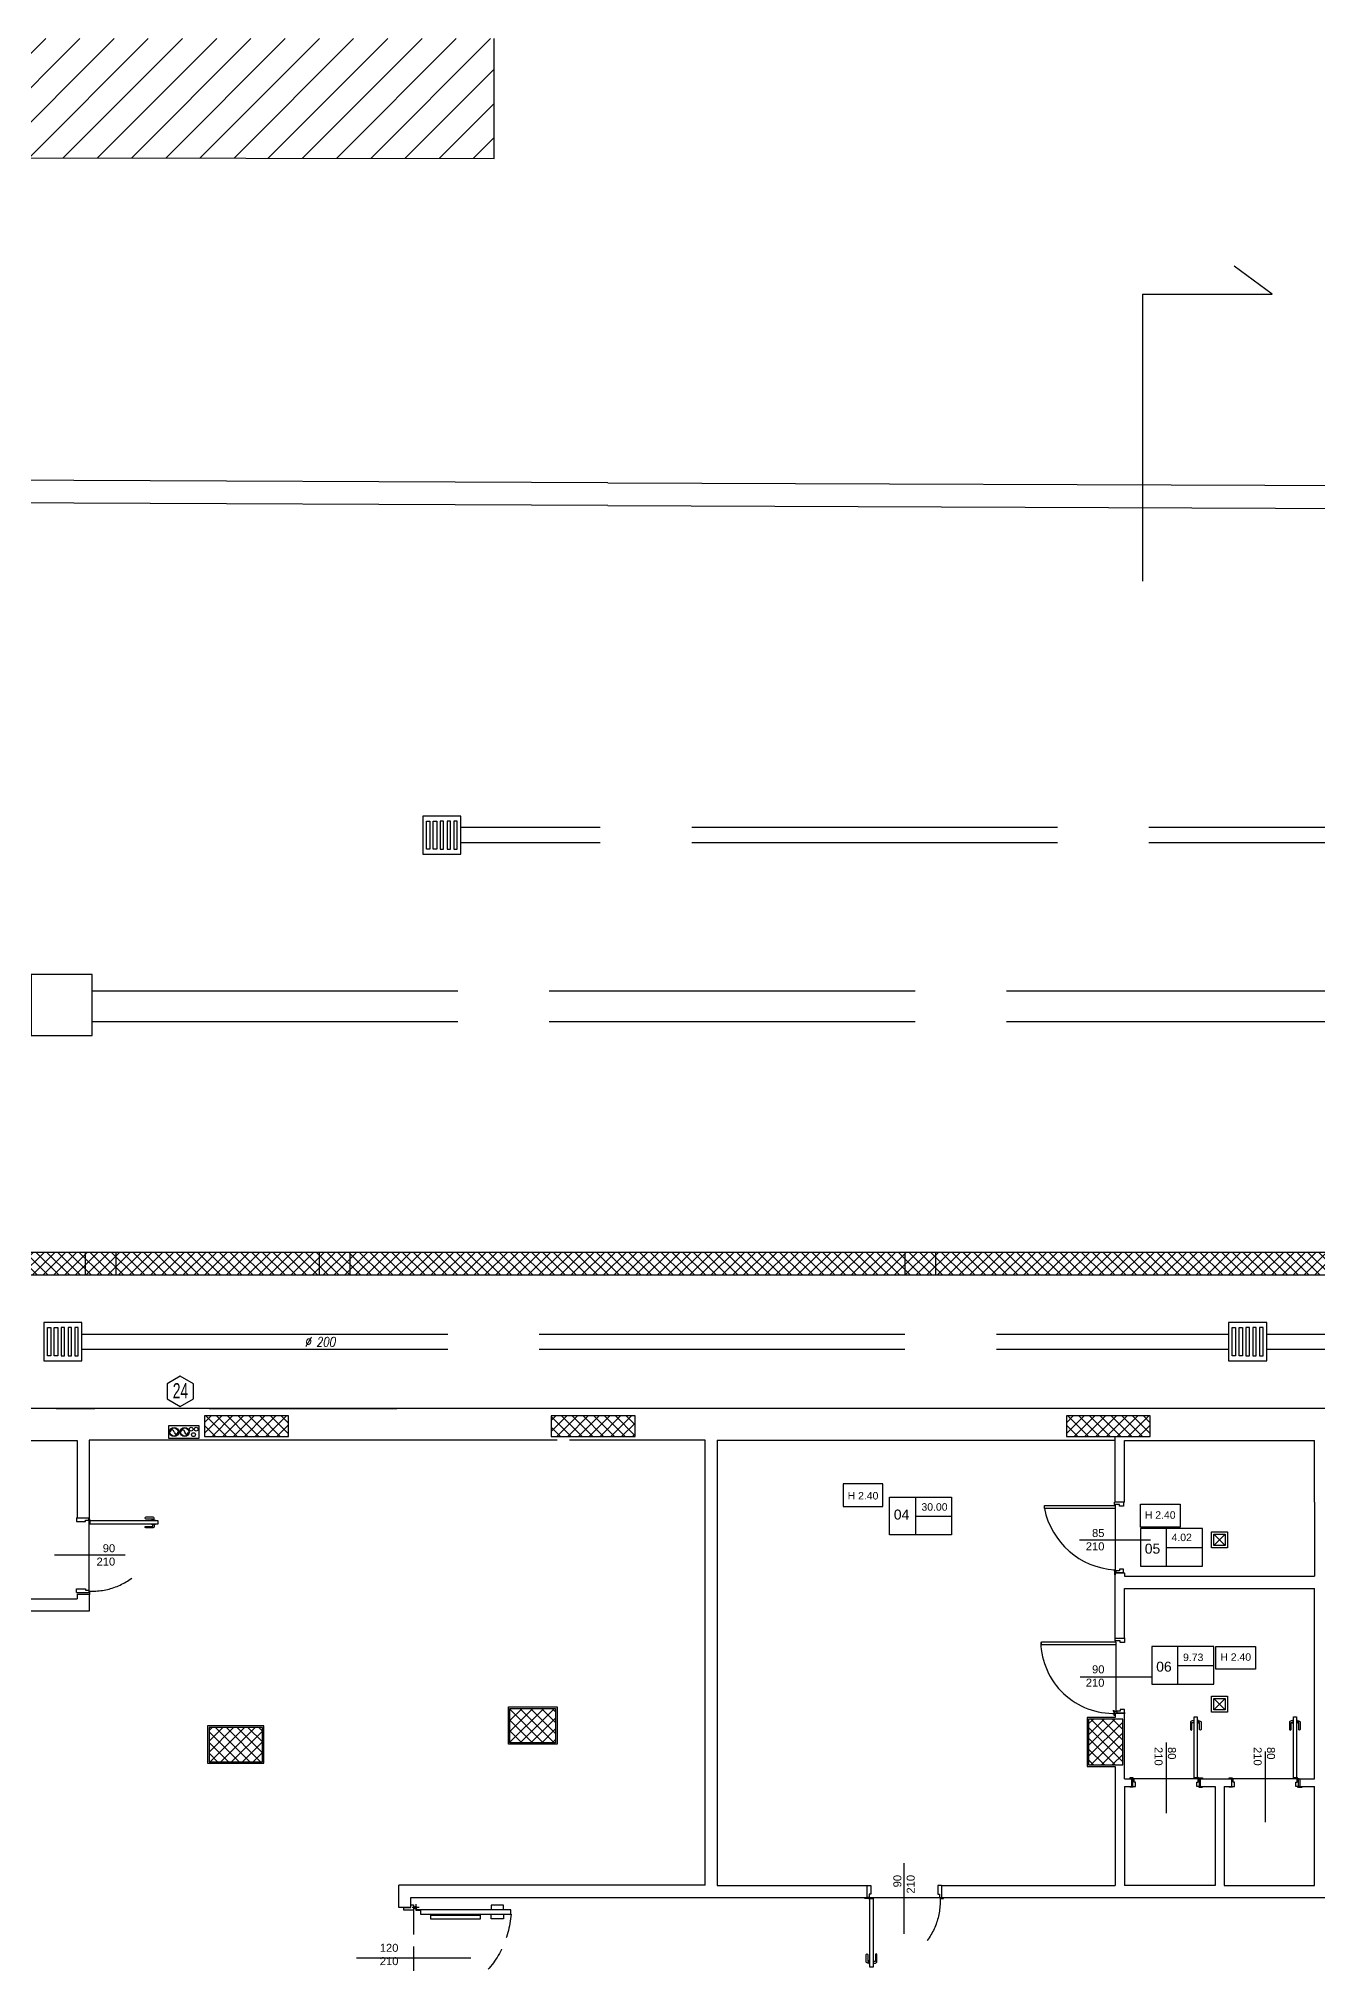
# Model space of a CAD drawing. Header units: millimetres. Extents: x 24747 to 137666, y -34589 to 43444.
# Drawn here: x 109552 to 111230, y 40911 to 43444 of the extents above; entities that cross this region are included whole.
import ezdxf

# ---------------------------------------------------------------- set-up
doc = ezdxf.new("R2010")
doc.units = ezdxf.units.MM
doc.header["$LTSCALE"] = 10
for name, pattern in [('ACAD_ISO02W100', [15, 12, -3]), ('ACAD_ISO03W100', [30, 12, -18]), ('CONTINOUS', [0]), ('CONTINUA', [0]), ('DASHDOT', [25.4, 12.7, -6.35, 0, -6.35]), ('HIDDEN2', [4.7625, 3.175, -1.5875])]:
    doc.linetypes.add(name, pattern=pattern)
for name, color, linetype in [('EPC INTERRATO DEFINITIVO PILASTRI', 5, 'Continuous'), ('linea acqua bianca', 150, 'Continuous'), ('X Scarico Pavimento', 8, 'CONTINUA'), ('X_cavedi', 20, 'Continuous'), ('X_Esterno', 8, 'Continuous'), ('X_FOROMETRIA SCARICO NUMERAZIONE', 6, 'Continuous'), ('X_LINEE SCARICO', 1, 'Continuous'), ('X_MURI', 3, 'Continuous'), ('X_Numerazione camere', 8, 'Continuous'), ('X_quote serramenti interni', 251, 'CONTINOUS'), ('X_rilievo', 8, 'Continuous'), ('X_Serramenti Int', 1, 'Continuous')]:
    doc.layers.add(name, color=color, linetype=linetype)
doc.layers.add('EPC RETINI PIANO INTERRATO DEFINITIVO', color=4, linetype='Continuous', lineweight=0)
doc.styles.add('Max 50', font='arial.ttf', dxfattribs={"width": 0.65})
doc.styles.add('nomi', font='arial.ttf')
doc.styles.add('testo indicazioni', font='romans.shx', dxfattribs={"width": 0.8, "oblique": 10, "height": 17.5})
pattern_1 = [(45, (157624.513, 6383.593), (-7.0710678, 7.0710678), []), (135, (157624.513, 6383.593), (-7.0710678, -7.0710678), [])]
pattern_2 = [(45, (101096.778, -36728.028), (-7.0710678, 7.0710678), []), (135, (101096.778, -36728.028), (-7.0710678, -7.0710678), [])]

# ---------------------------------------------------------------- blocks, each defined once
blk = doc.blocks.new('90')
for p, q in [((3.9, -46.4), (3.9, 46.4)), ((-42.1, 1.2), (50, 1.2)), ((52.8, 17.3), (52.8, 1.2))]:
    blk.add_line(p, q)
at = {"extrusion": (0, 0, -1)}
for p, q in [((-45.1, 17.3), (-45.1, 1.2)), ((-42.9, 0.3), (-40.9, 0.3)), ((-41.9, 1.4), (-41.9, -0.7))]:
    blk.add_line(p, q, dxfattribs=at)
for points in [[(43.1, 1.2), (43.1, 0.2), (47.6, 0.2), (47.6, 1.2)], [(45.1, 17.3), (40.1, 17.3), (40.1, 5.8), (42.1, 5.8), (42.1, 1.2), (45.1, 1.2)], [(41, -86.1), (41.5, -86.1), (41.5, -81), (41, -81)], [(37, -86.1), (36.4, -86.1), (36.4, -81), (37, -81)]]:
    blk.add_lwpolyline(points, dxfattribs=at)
blk.add_lwpolyline([(41, 0.1), (37, 0.1), (37, -89.9), (41, -89.9)], close=True, dxfattribs=at)
for points in [[(52.8, 17.3), (48, 17.3), (48, 5.8), (50, 5.8), (50, 1.2), (52.8, 1.2)], [(51, 1.2), (51, 0.2), (55.4, 0.2), (55.4, 1.2)]]:
    blk.add_lwpolyline(points)
for points in [[(41.5, -84.6), (43.9, -84.6, 0.414214), (46, -82.6), (46, -73.5, 1), (43.9, -73.5), (43.9, -82.6), (41.5, -82.6)], [(36.4, -84.6), (33.9, -84.6, -0.414214), (31.9, -82.6), (31.9, -73.5, -1), (33.9, -73.5), (33.9, -82.6), (36.4, -82.6)]]:
    blk.add_lwpolyline(points, format="xyb", dxfattribs=at)
blk.add_circle((41.9, 0.3), 0.652, dxfattribs=at)
at = {"color": 5, "linetype": 'ACAD_ISO03W100', "ltscale": 0.5, "extrusion": (0, 0, -1)}
blk.add_arc((35.4, -3.5), 86.5, 176.8781, 271.0597, dxfattribs=at)
blk = doc.blocks.new('porta 120 metallica')
blk.add_line((66, 71.6), (66, -78.7))
at = {"linetype": 'ByBlock'}
for p, q in [((-4.4, -6.2), (3.4, -6.2)), ((0.1, -10.8), (0.1, -1.7))]:
    blk.add_line(p, q, dxfattribs=at)
at = {"color": 5, "linetype": 'HIDDEN2'}
blk.add_line((3.5, -3.5), (123.5, -3.5), dxfattribs=at)
at = {"linetype": 'ByBlock'}
for points in [[(-3.5, 0), (-3.5, -3.5), (3.5, -3.5), (3.5, 9.5), (0, 9.5), (0, 0)], [(123.5, -3.5), (123.5, 9.5), (127, 9.5), (127, 0), (130.5, 0), (130.5, -3.5)], [(8.8, -12.3), (8.8, -131.2), (3.5, -131.2), (3.5, -131.2), (2.8, -131.2), (2.8, -6.2), (3.5, -6.2), (3.5, -12.3)]]:
    blk.add_lwpolyline(points, close=True, dxfattribs=at)
for points in [[(2.8, -121.4), (-3.3, -121.4), (-3.3, -105.1), (2.8, -105.1)], [(8.8, -121.4), (14.9, -121.4), (14.9, -105.1), (8.8, -105.1)]]:
    blk.add_lwpolyline(points, dxfattribs=at)
blk.add_circle((0.1, -6.2), 1.51, dxfattribs=at)
at = {"color": 5, "linetype": 'HIDDEN2'}
blk.add_arc((0, -8), 123.6, 274.0732, 2.0664, dxfattribs=at)
blk = doc.blocks.new('cavedio grigia e nera')
at = {"color": 2}
for centre, start, end in [((1740.1, 44244.7, 0), 360, 180), ((1745.2, 44244.7, 0), 180, 360), ((1754, 44244.7, 0), 360, 180), ((1759.1, 44244.7, 0), 180, 360)]:
    blk.add_arc(centre, 2.55, start, end, dxfattribs=at)
at = {"layer": 'X_cavedi'}
for p, q in [((1723.8, 44252.6), (1723.8, 44236.6)), ((1764, 44252.6), (1723.8, 44252.6)), ((1764, 44236.6), (1764, 44252.6)), ((1723.8, 44236.6), (1764, 44236.6))]:
    blk.add_line(p, q, dxfattribs=at)
for centre, radius in [((1727.6, 44241), 2.5), ((1731, 44248.2), 2.5), ((1734.1, 44241), 2.5), ((1742.7, 44244.7, 0), 6.11), ((1742.7, 44244.7, 0), 6.11), ((1742.7, 44244.7, 0), 5.43), ((1756.6, 44244.7, 0), 6.11), ((1756.6, 44244.7, 0), 5.43)]:
    blk.add_circle(centre, radius, dxfattribs=at)

msp = doc.modelspace()

# ---------------------------------------------------------------- hatches: boundary and pattern name
at = {"layer": 'EPC RETINI PIANO INTERRATO DEFINITIVO', "ltscale": 0.01}
h = msp.add_hatch(dxfattribs=at)
h.set_pattern_fill('_USER', color=256, scale=10, angle=45, style=0, double=1, pattern_type=0)
h.set_pattern_definition(pattern_2)
h.paths.add_polyline_path([(108829.45463, 41851.30214), (108829.45463, 41821.30505), (112586.47624, 41821.30505), (112586.47624, 41851.30214)])
h = msp.add_hatch(dxfattribs=at)
h.set_pattern_fill('_USER', color=256, scale=10, angle=45, style=0, double=1, pattern_type=0)
h.set_pattern_definition(pattern_2)
h.paths.add_polyline_path([(108829.45463, 41851.30214), (108829.45463, 41821.30505), (112586.47624, 41821.30505), (112586.47624, 41851.30214)])
at = {"layer": 'EPC RETINI PIANO INTERRATO DEFINITIVO'}
h = msp.add_hatch(dxfattribs=at)
h.set_pattern_fill('_USER', color=256, scale=10, angle=45, style=0, double=1, pattern_type=0)
h.set_pattern_definition(pattern_1)
h.paths.add_polyline_path([(109879.45743, 41609.30492), (109879.45743, 41636.30492), (109769.45743, 41636.30492), (109769.45743, 41609.30492)])
h.paths.add_polyline_path([(110334.45743, 41609.30492), (110334.45743, 41636.30492), (110224.45743, 41636.30492), (110224.45743, 41609.30492)])
h.paths.add_polyline_path([(111010.4615, 41609.30722), (111010.4615, 41636.30722), (110900.4615, 41636.30722), (110900.4615, 41609.30722)])
h = msp.add_hatch(dxfattribs=at)
h.set_pattern_fill('_USER', color=256, scale=10, angle=45, style=0, double=1, pattern_type=0)
h.set_pattern_definition(pattern_1)
h.paths.add_polyline_path([(112996.68739, 41265.48404), (112969.68739, 41265.48404), (112969.68739, 41155.48404), (112996.68739, 41155.48404)])
h.paths.add_polyline_path([(112575.54929, 41056.48404), (112602.54929, 41056.48404), (112602.54929, 41166.48404), (112575.54929, 41166.48404)])
h.paths.add_polyline_path([(112575.54929, 41171.48404), (112602.54929, 41171.48404), (112602.54929, 41281.48404), (112575.54929, 41281.48404)])
h.paths.add_polyline_path([(112206.5425, 41238.55358), (112179.5425, 41238.55358), (112179.5425, 41108.55358), (112206.5425, 41108.55358)])
h.paths.add_polyline_path([(111783.45767, 41213.48344), (111810.45767, 41213.48344), (111810.45767, 41103.48344), (111783.45767, 41103.48344)])
h.paths.add_polyline_path([(110974.48725, 41238.56005), (110929.48725, 41238.56005), (110929.48725, 41178.4875), (110974.48725, 41178.4875)])
h.paths.add_polyline_path([(110170.17177, 41207.56154), (110170.17177, 41252.56154), (110230.17177, 41252.56154), (110230.17177, 41207.56154)])
h.paths.add_polyline_path([(109775.42928, 41227.48726), (109775.42928, 41182.48726), (109845.43228, 41182.49107), (109845.43228, 41227.49107)])
h.paths.add_polyline_path([(109277.50592, 41228.09016), (109277.50592, 41201.09016), (109397.50592, 41201.09016), (109397.50592, 41228.09016)])
at = {"layer": 'X_rilievo'}
h = msp.add_hatch(dxfattribs=at)
h.set_pattern_fill('ANSI31', color=256, scale=10, style=0)
h.set_pattern_definition([(45, (157624.454, 19575.17), (-22.45064, 22.45064), [])])
h.paths.add_polyline_path([(108764.46777, 43443.59752), (108764.46777, 43288.30856), (110149.47882, 43286.10782), (110149.47882, 43443.59752)])

# ---------------------------------------------------------------- linework, layer by layer
at = {"layer": 'EPC INTERRATO DEFINITIVO PILASTRI', "elevation": 0}
for points in [[(109879.45743, 41609.30492), (109879.45743, 41636.30492), (109769.45743, 41636.30492), (109769.45743, 41609.30492)], [(110334.45743, 41609.30492), (110334.45743, 41636.30492), (110224.45743, 41636.30492), (110224.45743, 41609.30492)], [(111010.4615, 41609.30722), (111010.4615, 41636.30722), (110900.4615, 41636.30722), (110900.4615, 41609.30722)], [(110170.17177, 41207.56154), (110170.17177, 41252.56154), (110230.17177, 41252.56154), (110230.17177, 41207.56154)], [(109775.42928, 41227.48726), (109775.42928, 41182.48726), (109845.43228, 41182.49107), (109845.43228, 41227.49107)], [(110974.48725, 41238.56005), (110929.48725, 41238.56005), (110929.48725, 41178.4875), (110974.48725, 41178.4875)]]:
    msp.add_lwpolyline(points, close=True, dxfattribs=at)
at = {"layer": 'linea acqua bianca', "linetype": 'ACAD_ISO02W100', "ltscale": 4}
for p, q in [((111488.71493, 42408.40037), (110105.92961, 42408.40037)), ((111488.71493, 42388.40037), (110105.92961, 42388.40037)), ((109621.93801, 42193.90076), (115361.03923, 42193.90076)), ((109621.93801, 42153.90076), (115361.03923, 42153.90076))]:
    msp.add_line(p, q, dxfattribs=at)
at = {"layer": 'linea acqua bianca', "linetype": 'ACAD_ISO02W100', "ltscale": 4, "elevation": 0}
for points in [[(110055.92961, 42373.40037), (110105.92961, 42373.40037), (110105.92961, 42423.40037), (110055.92961, 42423.40037)], [(110065.17961, 42379.90037), (110060.67961, 42379.90037), (110060.67961, 42416.90037), (110065.17961, 42416.90037)], [(110065.17961, 42379.90037), (110060.67961, 42379.90037), (110060.67961, 42416.90037), (110065.17961, 42416.90037)], [(110074.17961, 42379.90037), (110069.67961, 42379.90037), (110069.67961, 42416.90037), (110074.17961, 42416.90037)], [(110074.17961, 42379.90037), (110069.67961, 42379.90037), (110069.67961, 42416.90037), (110074.17961, 42416.90037)], [(110078.67961, 42379.90037), (110083.17961, 42379.90037), (110083.17961, 42416.90037), (110078.67961, 42416.90037)], [(110078.67961, 42379.90037), (110083.17961, 42379.90037), (110083.17961, 42416.90037), (110078.67961, 42416.90037)], [(110087.67961, 42379.90037), (110092.17961, 42379.90037), (110092.17961, 42416.90037), (110087.67961, 42416.90037)], [(110087.67961, 42379.90037), (110092.17961, 42379.90037), (110092.17961, 42416.90037), (110087.67961, 42416.90037)], [(110096.67961, 42379.90037), (110101.17961, 42379.90037), (110101.17961, 42416.90037), (110096.67961, 42416.90037)], [(110096.67961, 42379.90037), (110101.17961, 42379.90037), (110101.17961, 42416.90037), (110096.67961, 42416.90037)], [(109541.93801, 42135.42485), (109621.93801, 42135.42485), (109621.93801, 42215.42485), (109541.93801, 42215.42485)]]:
    msp.add_lwpolyline(points, close=True, dxfattribs=at)
at = {"layer": 'X Scarico Pavimento'}
for p, q in [((111093.80319, 41466.13466), (111108.80319, 41481.13466)), ((111108.80319, 41466.13466), (111093.80319, 41481.13466)), ((111093.80319, 41250.61761), (111108.80319, 41265.61761)), ((111108.80319, 41250.61761), (111093.80319, 41265.61761))]:
    msp.add_line(p, q, dxfattribs=at)
for points in [[(111090.80319, 41484.13466), (111111.80319, 41484.13466), (111111.80319, 41463.13466), (111090.80319, 41463.13466)], [(111093.80319, 41481.13466), (111108.80319, 41481.13466), (111108.80319, 41466.13466), (111093.80319, 41466.13466)], [(111090.80319, 41268.61761), (111111.80319, 41268.61761), (111111.80319, 41247.61761), (111090.80319, 41247.61761)], [(111093.80319, 41265.61761), (111108.80319, 41265.61761), (111108.80319, 41250.61761), (111093.80319, 41250.61761)]]:
    msp.add_lwpolyline(points, close=True, dxfattribs=at)
at = {"layer": 'X_Esterno', "ltscale": 30, "elevation": 0}
msp.add_lwpolyline([(110055.92961, 42373.40037), (110105.92961, 42373.40037), (110105.92961, 42423.40037), (110055.92961, 42423.40037)], close=True, dxfattribs=at)
at = {"layer": 'X_FOROMETRIA SCARICO NUMERAZIONE', "elevation": 0}
msp.add_lwpolyline([(109720.39531, 41658.57235), (109737.66881, 41648.5995), (109754.9423, 41658.57235), (109754.9423, 41678.51806), (109737.66881, 41688.49092), (109720.39531, 41678.51806)], close=True, dxfattribs=at)
at = {"layer": 'X_LINEE SCARICO', "linetype": 'ACAD_ISO02W100', "ltscale": 2}
for p, q in [((109612.97481, 41851.30506, 0), (109612.97481, 41821.30505, 0)), ((109919.94848, 41851.30506, 0), (109919.94848, 41821.30505, 0)), ((110688.5325, 41851.30506, 0), (110688.5325, 41821.30505, 0))]:
    msp.add_line(p, q, dxfattribs=at)
at = {"layer": 'X_LINEE SCARICO', "linetype": 'ACAD_ISO02W100', "ltscale": 4}
for p, q in [((109652.97481, 41851.30506, 0), (109652.97481, 41821.30505, 0)), ((109959.94848, 41851.30506, 0), (109959.94848, 41821.30505, 0)), ((110728.5325, 41851.30506, 0), (110728.5325, 41821.30505, 0)), ((109608.6143, 41743.80505, 0), (111113.26268, 41743.80505, 0)), ((111163.26268, 41743.80505, 0), (112562.18898, 41743.80505, 0)), ((109608.6143, 41723.80505, 0), (111113.26268, 41723.80505, 0)), ((111163.26268, 41723.80505, 0), (112562.18898, 41723.80505, 0))]:
    msp.add_line(p, q, dxfattribs=at)
at = {"layer": 'X_LINEE SCARICO', "linetype": 'ACAD_ISO02W100', "ltscale": 4, "elevation": 0}
for points in [[(109558.6143, 41708.80505), (109608.6143, 41708.80505), (109608.6143, 41758.80505), (109558.6143, 41758.80505)], [(111113.26268, 41708.80505), (111163.26268, 41708.80505), (111163.26268, 41758.80505), (111113.26268, 41758.80505)], [(109567.8643, 41715.30505), (109563.3643, 41715.30505), (109563.3643, 41752.30505), (109567.8643, 41752.30505)], [(109576.8643, 41715.30505), (109572.3643, 41715.30505), (109572.3643, 41752.30505), (109576.8643, 41752.30505)], [(109581.3643, 41715.30505), (109585.8643, 41715.30505), (109585.8643, 41752.30505), (109581.3643, 41752.30505)], [(109590.3643, 41715.30505), (109594.8643, 41715.30505), (109594.8643, 41752.30505), (109590.3643, 41752.30505)], [(109599.3643, 41715.30505), (109603.8643, 41715.30505), (109603.8643, 41752.30505), (109599.3643, 41752.30505)], [(111122.51268, 41715.30505), (111118.01268, 41715.30505), (111118.01268, 41752.30505), (111122.51268, 41752.30505)], [(111131.51268, 41715.30505), (111127.01268, 41715.30505), (111127.01268, 41752.30505), (111131.51268, 41752.30505)], [(111136.01268, 41715.30505), (111140.51268, 41715.30505), (111140.51268, 41752.30505), (111136.01268, 41752.30505)], [(111145.01268, 41715.30505), (111149.51268, 41715.30505), (111149.51268, 41752.30505), (111145.01268, 41752.30505)], [(111154.01268, 41715.30505), (111158.51268, 41715.30505), (111158.51268, 41752.30505), (111154.01268, 41752.30505)]]:
    msp.add_lwpolyline(points, close=True, dxfattribs=at)
at = {"layer": 'X_MURI', "ltscale": 30}
for p, q in [((110149.47464, 43286.10781, 0), (110149.47464, 43443.59752, 0)), ((108764.46359, 43288.30856, 0), (110149.47464, 43286.10781, 0)), ((109574.87524, 41646.2938, 0), (109625.61503, 41646.29041, 0)), ((109282.21659, 41604.30506, 0), (109602.21658, 41604.30506, 0)), ((109602.21658, 41604.30506, 0), (109602.21658, 41502.62908, 0)), ((110442.36815, 41604.48559, 0), (110964.53407, 41604.48559, 0)), ((110976.48453, 41604.23368, 0), (111201.85771, 41604.29273, 0)), ((111226.12078, 41523.04999, 0), (111226.12078, 41604.22838, 0)), ((109602.21658, 41502.62908, 0), (109618.21658, 41502.62908, 0)), ((109602.21658, 41402.62908, 0), (109602.21658, 41396.30393, 0)), ((109602.21658, 41402.62908, 0), (109618.21658, 41402.62908, 0)), ((111226.12078, 41160.23769, 0), (111226.12078, 41410.04999, 0)), ((109282.21659, 41396.30393, 0), (109602.21658, 41396.30393, 0)), ((110976.50011, 41150.25299, 0), (110976.48479, 41020.22834, 0)), ((110976.50011, 41150.25299, 0), (110986.37706, 41150.25302, 0)), ((111076.36264, 41150.25327, 0), (111095.47957, 41150.25332, 0)), ((111095.48984, 41150.24995, 0), (111095.47452, 41020.25069, 0)), ((111107.48984, 41150.25034, 0), (111107.47426, 41020.25069, 0)), ((111107.47957, 41150.23761, 0), (111117.37706, 41150.23764, 0)), ((111207.37822, 41150.23789, 0), (111226.12078, 41150.23795, 0)), ((111226.12078, 41020.22838, 0), (111226.12078, 41150.23795, 0)), ((110964.47698, 41024.40414, 0), (110964.48725, 41024.40414, 0)), ((110426.32944, 41020.79575, 0), (110024.38821, 41020.79575, 0)), ((110024.38821, 40991.20982, 0), (110024.38821, 41020.79575, 0)), ((110040.38821, 41004.30014, 0), (110638.61218, 41004.306, 0)), ((110040.38821, 40991.20982, 0), (110040.38821, 41004.30014, 0)), ((110442.32944, 41020.37616, 0), (110638.61206, 41020.37616, 0)), ((110613.29362, 41020.37616, 0), (110638.61206, 41020.37616, 0)), ((110736.47448, 41004.30671, 0), (111201.86055, 41004.30856, 0)), ((110736.47456, 41020.37546, 0), (110750.46215, 41020.3718, 0)), ((111095.47426, 41020.25069, 0), (110976.48453, 41020.22834, 0)), ((111107.47426, 41020.25069, 0), (111226.12078, 41020.22838, 0))]:
    msp.add_line(p, q, dxfattribs=at)
at = {"layer": 'X_MURI', "linetype": 'DASHDOT', "ltscale": 10}
for p, q in [((111170.57957, 43108.19268, 0), (111120.74908, 43145.20107, 0)), ((111000.34503, 43108.19268, 0), (111170.57957, 43108.19268, 0))]:
    msp.add_line(p, q, dxfattribs=at)
at = {"layer": 'X_MURI', "linetype": 'DASHDOT', "ltscale": 4}
msp.add_line((111000.34503, 43108.19268, 0), (111000.34503, 42731.83453, 0), dxfattribs=at)
at = {"layer": 'X_MURI', "ltscale": 4}
for p, q in [((108764.45463, 41851.30506, 0), (113390.29494, 41851.30506, 0)), ((108780.39356, 41851.30215, 0), (112782.36849, 41851.30215, 0)), ((109026.78819, 41646.30506, 0), (111947.47173, 41646.30506, 0)), ((109775.61503, 41646.29041, 0), (110021.61503, 41646.29041, 0)), ((110426.32944, 41020.9963, 0), (110426.32944, 41604.5056, 0)), ((110426.32944, 41020.79575, 0), (110426.32944, 41604.5056, 0)), ((110442.36815, 41604.48559, 0), (110442.32944, 41128.68109, 0)), ((110964.48453, 41522.99349, 0), (110964.48453, 41608.37182, 0)), ((110976.47421, 41522.99349, 0), (110976.48453, 41604.22838, 0)), ((110976.48453, 41604.23019, 0), (111226.12078, 41604.23151, 0)), ((110976.4764, 41522.99349, 0), (110964.48453, 41522.99349, 0)), ((110976.46555, 41430.19633, 0), (110964.4764, 41430.19633, 0)), ((110964.48453, 41344.11035, 0), (110964.48453, 41430.19633, 0)), ((110976.4764, 41430.19633, 0), (110976.48453, 41426.05289, 0)), ((110976.48453, 41426.05289, 0), (111226.12078, 41426.05289, 0)), ((110976.48824, 41344.11035, 0), (110976.49135, 41410.04999, 0)), ((110976.48883, 41410.04999, 0), (111226.12078, 41410.04999, 0)), ((110976.48824, 41344.11035, 0), (110964.48453, 41344.11035, 0)), ((110976.47957, 41160.25299, 0), (110986.3882, 41160.25325, 0)), ((110976.50011, 41160.26497, 0), (110986.39847, 41160.26523, 0)), ((110986.38733, 41150.265, 0), (110986.38733, 41160.26523, 0)), ((111076.36264, 41150.25302, 0), (111076.36264, 41160.26368, 0)), ((111076.36264, 41160.23681, 0), (111117.3882, 41160.23787, 0)), ((111117.37706, 41150.23764, 0), (111117.37706, 41160.24985, 0)), ((111207.37822, 41150.23764, 0), (111207.37822, 41160.2483, 0)), ((111207.37822, 41160.23785, 0), (111226.12078, 41160.23769, 0)), ((110964.48725, 41024.39351, 0), (110964.47698, 41024.39351, 0)), ((110736.27399, 41020.29861, 0), (110964.53498, 41020.37292, 0)), ((111201.86055, 41004.30856, 0), (111818.35959, 41004.30192, 0)), ((110040.38821, 40991.20982, 0), (110024.38822, 40991.20982, 0))]:
    msp.add_line(p, q, dxfattribs=at)
at = {"layer": 'X_MURI'}
for p, q in [((108764.45463, 41851.30214, 0), (112586.48013, 41851.30214, 0)), ((108829.45463, 41821.30505), (112586.48013, 41821.30505, 0)), ((110638.61206, 41020.37929, 0), (110638.61218, 41004.306, 0)), ((110736.47456, 41020.37546, 0), (110736.47448, 41004.30671, 0))]:
    msp.add_line(p, q, dxfattribs=at)
at = {"layer": 'X_MURI', "ltscale": 10}
msp.add_line((110442.32944, 41128.68109, 0), (110442.32944, 41020.37616, 0), dxfattribs=at)
at = {"layer": 'X_MURI', "ltscale": 4, "elevation": 0}
for points in [[(108829.45463, 41646.30506), (108829.45463, 41821.30506), (112296.64917, 41821.30506)], [(111226.12078, 41523.04999), (111226.12078, 41523.04999), (111226.12078, 41426.05289)], [(110964.4764, 41427.72294), (110964.47368, 41429.96236)]]:
    msp.add_lwpolyline(points, dxfattribs=at)
at = {"layer": 'X_MURI', "ltscale": 30, "elevation": 0}
for points in [[(110232.17177, 41604.5056), (109618.22191, 41604.5056), (109618.22191, 41502.82962)], [(110426.32944, 41604.5056), (110248.20505, 41604.5056)], [(109618.21658, 41402.62908), (109618.21658, 41380.30393), (109282.21659, 41380.30393)], [(111174.7378, 41410.04999), (111226.12078, 41410.04999)], [(110976.50011, 41160.25299), (110976.47818, 41246.0473), (110964.53407, 41246.0473), (110964.53407, 41240.56005), (110927.48725, 41240.56005), (110927.48725, 41176.4875), (110964.49863, 41176.4875), (110964.53498, 41020.37292)]]:
    msp.add_lwpolyline(points, dxfattribs=at)
at = {"layer": 'X_MURI', "ltscale": 4, "elevation": 0}
for points in [[(110168.17177, 41205.56154), (110168.17177, 41254.56154), (110232.17177, 41254.56154), (110232.17177, 41205.56154)], [(109773.42928, 41229.48715), (109773.42928, 41180.48715), (109847.43228, 41180.49118), (109847.43228, 41229.49118)]]:
    msp.add_lwpolyline(points, close=True, dxfattribs=at)
at = {"layer": 'X_Numerazione camere'}
for p, q in [((110702.56129, 41529.78385), (110702.56129, 41480.24291)), ((110702.56129, 41505.01338), (110749.72399, 41505.01338)), ((111031.86425, 41439.07718), (111031.86425, 41488.61812)), ((111031.86425, 41463.84765), (111079.02695, 41463.84765)), ((111046.85619, 41284.25636), (111046.85619, 41333.7973)), ((111046.85619, 41284.25636), (111046.85619, 41333.7973)), ((111046.85619, 41309.02683), (111094.01889, 41309.02683)), ((111046.85619, 41309.02683), (111094.01889, 41309.02683))]:
    msp.add_line(p, q, dxfattribs=at)
for points in [[(110607.6827, 41517.40535), (110659.64948, 41517.40535), (110659.64948, 41547.40535), (110607.6827, 41547.40535)], [(110668.34869, 41529.78385), (110749.72399, 41529.78385), (110749.72399, 41480.24291), (110668.34869, 41480.24291)], [(110997.65783, 41520.39373), (111049.6246, 41520.39373), (111049.6246, 41490.39373), (110997.65783, 41490.39373)], [(110997.65165, 41439.07718), (111079.02695, 41439.07718), (111079.02695, 41488.61812), (110997.65165, 41488.61812)], [(111012.64359, 41284.25636), (111094.01889, 41284.25636), (111094.01889, 41333.7973), (111012.64359, 41333.7973)], [(111012.64359, 41284.25636), (111094.01889, 41284.25636), (111094.01889, 41333.7973), (111012.64359, 41333.7973)], [(111096.74347, 41333.97417), (111148.71025, 41333.97417), (111148.71025, 41303.97417), (111096.74347, 41303.97417)]]:
    msp.add_lwpolyline(points, close=True, dxfattribs=at)
at = {"layer": 'X_rilievo'}
for p, q in [((110298.89316, 42860.88469, 0), (109271.44519, 42864.99159, 0)), ((110298.89316, 42860.88469, 0), (112540.74504, 42852.16234, 0)), ((110298.75298, 42830.88501, 0), (109150.08186, 42836.21492, 0)), ((110298.77644, 42830.88491, 0), (112540.62832, 42822.16256, 0))]:
    msp.add_line(p, q, dxfattribs=at)
at = {"layer": 'X_Serramenti Int', "extrusion": (0, 0, -1)}
for p, q in [((110963.56903, 41520.75964, 0), (110963.56903, 41518.7542, 0)), ((110976.47421, 41522.99349, 0), (110964.47148, 41522.99349, 0)), ((110964.57175, 41519.75692, 0), (110964.56903, 41519.75692, 0)), ((110964.56363, 41433.4329, 0), (110962.55818, 41433.4329, 0)), ((110963.5609, 41432.43017, 0), (110963.5609, 41434.43562, 0)), ((110976.46335, 41430.19633, 0), (110964.46335, 41430.19633, 0)), ((110964.58307, 41341.8765, 0), (110964.58307, 41339.87105, 0)), ((110977.48824, 41344.11035, 0), (110965.48552, 41344.11035, 0)), ((110965.58579, 41340.87378, 0), (110965.58307, 41340.87378, 0)), ((110962.58307, 41248.25886, 0), (110962.58307, 41250.26431, 0)), ((110963.58579, 41249.26159, 0), (110961.58034, 41249.26159, 0)), ((110977.48824, 41246.0473, 0), (110965.48824, 41246.0473, 0)), ((111074.15436, 41161.1557, 0), (111072.14891, 41161.1557, 0)), ((111073.15163, 41160.15298, 0), (111073.15163, 41162.15843, 0)), ((111074.8841, 41150.24258, 0), (111074.88412, 41160.25325, 0)), ((111204.16993, 41161.12835, 0), (111202.16448, 41161.12835, 0)), ((111203.1672, 41160.12563, 0), (111203.1672, 41162.13107, 0)), ((111204.89967, 41150.21523, 0), (111204.89969, 41160.2259, 0))]:
    msp.add_line(p, q, dxfattribs=at)
at = {"layer": 'X_Serramenti Int'}
for p, q in [((110964.47421, 41520.0076, 0), (110964.47421, 41427.91633, 0)), ((110917.84484, 41473.96196, 0), (111010.60357, 41473.96196, 0)), ((110976.46335, 41430.39687, 0), (110964.46335, 41430.39687, 0)), ((110965.33511, 41339.97133, 0), (110965.33511, 41247.88006, 0)), ((110918.70847, 41293.92569, 0), (111011.4672, 41293.92569, 0)), ((110977.48824, 41246.24785, 0), (110965.48824, 41246.24785, 0)), ((111031.28793, 41207.88262, 0), (111031.28793, 41115.12389, 0)), ((111161.26276, 41195.87766, 0), (111161.26276, 41103.11894, 0)), ((111076.3882, 41160.25325, 0), (110986.3882, 41160.25325, 0)), ((110987.66944, 41150.24258, 0), (110987.66946, 41160.25325, 0)), ((111206.40377, 41160.2259, 0), (111116.40377, 41160.2259, 0)), ((111117.68501, 41150.21523, 0), (111117.68503, 41160.2259, 0))]:
    msp.add_line(p, q, dxfattribs=at)
at = {"layer": 'X_Serramenti Int', "extrusion": (0, 0, -1), "elevation": 0}
for points in [[(-110964.32107, 41518.85447), (-110964.32107, 41514.84357), (-110871.54524, 41514.84357), (-110871.54524, 41518.85447)], [(-110965.33511, 41339.97133), (-110965.33511, 41335.96043), (-110867.55928, 41335.96043), (-110867.55928, 41339.97133)], [(-111072.24918, 41161.40638), (-111068.23829, 41161.40638), (-111068.23829, 41241.40638), (-111072.24918, 41241.40638)], [(-111202.26475, 41161.37903), (-111198.25386, 41161.37903), (-111198.25386, 41241.37903), (-111202.26475, 41241.37903)]]:
    msp.add_lwpolyline(points, close=True, dxfattribs=at)
for points in [[(-110975.47421, 41522.99349), (-110975.47421, 41518.00215), (-110969.98646, 41518.00215), (-110969.98646, 41520.0076), (-110963.47148, 41520.0076), (-110963.47148, 41522.99349)], [(-110965.46335, 41432.17949), (-110964.46063, 41432.17949), (-110964.46063, 41427.74523), (-110964.46063, 41427.74523)], [(-110975.46335, 41430.19633), (-110975.46335, 41435.18766), (-110969.97561, 41435.18766), (-110969.97561, 41433.18222), (-110965.46335, 41433.18222), (-110965.46335, 41430.19633)], [(-110976.48824, 41344.11035), (-110976.48824, 41339.11901), (-110971.0005, 41339.11901), (-110971.0005, 41341.12446), (-110964.48552, 41341.12446), (-110964.48552, 41344.11035)], [(-110976.48824, 41246.0473), (-110976.48824, 41251.03864), (-110971.0005, 41251.03864), (-110971.0005, 41249.03319), (-110966.48824, 41249.03319), (-110966.48824, 41246.0473)], [(-110964.48552, 41248.00818), (-110963.48279, 41248.00818), (-110963.48279, 41243.57392), (-110964.48552, 41243.57392)], [(-111068.23829, 41237.56323), (-111067.73693, 41237.56323), (-111067.73693, 41232.54961), (-111068.23829, 41232.54961)], [(-111072.24918, 41237.56323), (-111072.75054, 41237.56323), (-111072.75054, 41232.54961), (-111072.24918, 41232.54961)], [(-111198.25386, 41237.53588), (-111197.7525, 41237.53588), (-111197.7525, 41232.52226), (-111198.25386, 41232.52226)], [(-111202.26475, 41237.53588), (-111202.76611, 41237.53588), (-111202.76611, 41232.52226), (-111202.26475, 41232.52226)], [(-111076.38818, 41150.24285), (-111071.39685, 41150.24285), (-111071.39687, 41155.741), (-111073.40231, 41155.741), (-111073.40231, 41160.25325), (-111076.3882, 41160.25325)], [(-111074.40502, 41150.24285), (-111074.40502, 41149.24012), (-111078.83929, 41149.24012), (-111078.83929, 41150.24285)], [(-111074.40504, 41160.25325), (-111074.40504, 41161.25598), (-111078.8393, 41161.25598), (-111078.8393, 41160.25325)], [(-111206.40375, 41150.21549), (-111201.41242, 41150.21549), (-111201.41244, 41155.71364), (-111203.41788, 41155.71364), (-111203.41788, 41160.2259), (-111206.40377, 41160.2259)], [(-111204.37987, 41148.2483), (-111204.37987, 41149.25102), (-111208.81414, 41149.25102), (-111208.81414, 41148.2483)], [(-111204.42059, 41150.21549), (-111204.42059, 41149.21277), (-111208.85486, 41149.21277), (-111208.85486, 41150.21549)]]:
    msp.add_lwpolyline(points, dxfattribs=at)
at = {"layer": 'X_Serramenti Int', "elevation": 0}
for points in [[(110964.46335, 41432.17949), (110963.46063, 41432.17949), (110963.46063, 41427.72294), (110964.46335, 41427.72294)], [(110964.46335, 41433.18222), (110964.46335, 41430.39687)], [(110963.48552, 41248.00818), (110962.48279, 41248.00818), (110962.48279, 41243.55163), (110963.48552, 41243.55163)], [(110963.48552, 41249.01091), (110963.48552, 41246.22556)], [(110988.1708, 41150.24258), (110988.1708, 41149.23986), (110983.71425, 41149.23986), (110983.71425, 41150.24258)], [(110988.17082, 41160.25325), (110988.17082, 41161.25598), (110983.71427, 41161.25598), (110983.71427, 41160.25325)], [(110986.38702, 41150.24258), (110991.17897, 41150.24258), (110991.17899, 41155.741), (110989.17354, 41155.741), (110989.17354, 41160.25325), (110986.3882, 41160.25325)], [(111118.18637, 41150.21523), (111118.18637, 41149.2125), (111113.72982, 41149.2125), (111113.72982, 41150.21523)], [(111118.18639, 41160.2259), (111118.18639, 41161.22862), (111113.72984, 41161.22862), (111113.72984, 41160.2259)], [(111116.40259, 41150.21523), (111121.19454, 41150.21523), (111121.19456, 41155.71364), (111119.18911, 41155.71364), (111119.18911, 41160.2259), (111116.40377, 41160.2259)]]:
    msp.add_lwpolyline(points, dxfattribs=at)
at = {"layer": 'X_Serramenti Int', "extrusion": (0, 0, -1), "elevation": 0}
for points in [[(-111067.73693, 41236.05914), (-111065.23012, 41236.05914, -0.4142135624), (-111063.22467, 41234.0537), (-111063.22467, 41225.02919, -1), (-111065.23012, 41225.02919), (-111065.23012, 41234.0537), (-111067.73693, 41234.0537)], [(-111072.75054, 41236.05914), (-111075.23507, 41236.05914, 0.4142135624), (-111077.24052, 41234.0537), (-111077.24052, 41225.02919, 1), (-111075.23507, 41225.02919), (-111075.23507, 41234.0537), (-111072.75054, 41234.0537)], [(-111197.7525, 41236.03179), (-111195.24569, 41236.03179, -0.4142135624), (-111193.24024, 41234.02634), (-111193.24024, 41225.00183, -1), (-111195.24569, 41225.00183), (-111195.24569, 41234.02634), (-111197.7525, 41234.02634)], [(-111202.76611, 41236.03179), (-111205.25064, 41236.03179, 0.4142135624), (-111207.25609, 41234.02634), (-111207.25609, 41225.00183, 1), (-111205.25064, 41225.00183), (-111205.25064, 41234.02634), (-111202.76611, 41234.02634)]]:
    msp.add_lwpolyline(points, format="xyb", dxfattribs=at)
at = {"layer": 'X_Serramenti Int', "elevation": 0}
msp.add_lwpolyline([(110066.29448, 40981.35696), (110131.02414, 40981.35696), (110131.02414, 40975.97733), (110066.29448, 40975.97733)], close=True, dxfattribs=at)
at = {"layer": 'X_Serramenti Int', "extrusion": (0, 0, -1)}
for centre in [(-111073.15163, 41161.1557, 0), (-111203.1672, 41161.12835, 0)]:
    msp.add_circle(centre, 0.65177, dxfattribs=at)
at = {"layer": 'X_Serramenti Int'}
for centre, radius, start, end in [((110970.01773, 41534.67807, 0), 100.45018, 191.3882331, 266.314548), ((110962.4688, 41341.59655, 0), 95.67638, 181.48776576, 271.80849115)]:
    msp.add_arc(centre, radius, start, end, dxfattribs=at)

# ---------------------------------------------------------------- block references
at = {"layer": 'X_cavedi', "color": 253, "rotation": 180}
msp.add_blockref('cavedio grigia e nera', (111486.08324, 85859.9381, 0), dxfattribs=at)
at = {"layer": 'X_Serramenti Int', "xscale": -1, "rotation": 90}
for name, p in [('90', (109618.90445, 41457.52881, 0)), ('porta 120 metallica', (110040.38821, 40991.20982, 0))]:
    msp.add_blockref(name, p, dxfattribs=at)
at = {"layer": 'X_Serramenti Int'}
msp.add_blockref('90', (110683.71245, 41003.056, 0), dxfattribs=at)

# ---------------------------------------------------------------- texts
at = {"layer": 'X_FOROMETRIA SCARICO NUMERAZIONE', "insert": (109727.82099, 41679.35798, 0), "char_height": 20, "width": 96.6228626, "attachment_point": 1, "style": 'Max 50'}
msp.add_mtext('24', dxfattribs=at)
at = {"layer": 'X_LINEE SCARICO', "insert": (109941.1404, 41727.40381, 0), "char_height": 12.25, "width": 163.1593674, "attachment_point": 9, "rotation": 359.85091473, "style": 'testo indicazioni'}
msp.add_mtext('{\\Fromans|c238;%%C }200', dxfattribs=at)
at = {"layer": 'X_Numerazione camere', "char_height": 8.1648, "width": 81.6492608, "attachment_point": 6, "style": 'nomi'}
for s, insert, rotation in [('{\\H1.2x;H 2.40}', (110653.73091, 41531.52588, 0), 359.95576257), ('{\\H1.2x;30.00}', (110744.49125, 41516.8303, 0), 359.95576257), ('{\\H1.2x;H 2.40}', (111043.70604, 41506.2732, 0), 0.04423743), ('{\\H1.2x;4.02}', (111065.0617, 41476.87508, 0), 0.04423743), ('{\\H1.2x;9.73}', (111080.1511, 41319.53638, 0), 0.04423743), ('{\\H1.2x;H 2.40}', (111142.79168, 41319.85364, 0), 0.04423743)]:
    msp.add_mtext(s, dxfattribs=dict(at, insert=insert, rotation=rotation))
at = {"layer": 'X_Numerazione camere', "color": 1, "char_height": 8.1648, "width": 81.6492608, "attachment_point": 6, "style": 'nomi'}
for s, insert, rotation in [('{\\H1.6x;04}', (110694.29092, 41506.80964), 359.95576257), ('{\\H1.6x;05}', (111023.59388, 41462.05139), 0.04423743), ('{\\H1.6x;06}', (111038.58581, 41307.23057), 0.04423743)]:
    msp.add_mtext(s, dxfattribs=dict(at, insert=insert, rotation=rotation))
at = {"layer": 'X_quote serramenti interni', "char_height": 10.5, "width": 105, "attachment_point": 6, "style": 'nomi'}
for s, insert, rotation in [('85\\P{\\fArial|b0|i0|c238|p34;210}', (110950.36244, 41473.86181, 0), 359.95206985), ('90\\P{\\fArial|b0|i0|c238|p34;210}', (109652.24921, 41453.89825, 0), 0.04793015), ('90\\P{\\fArial|b0|i0|c238|p34;210}', (110950.37428, 41294.97867, 0), 359.95206985), ('\\pxql;80\\P210', (111029.98923, 41096.89853, 0), 269.95206985), ('\\pxql;80\\P210', (111160.00479, 41096.87097, 0), 269.95206985), ('90\\P{\\fArial|b0|i0|c238|p34;210}', (110687.44304, 41034.04005, 0), 90.04793015), ('120\\P{\\fArial|b0|i0|c238|p34;210}', (110023.90588, 40929.59301, 0), 0.04793015)]:
    msp.add_mtext(s, dxfattribs=dict(at, insert=insert, rotation=rotation))

doc.saveas('drawing.dxf')
